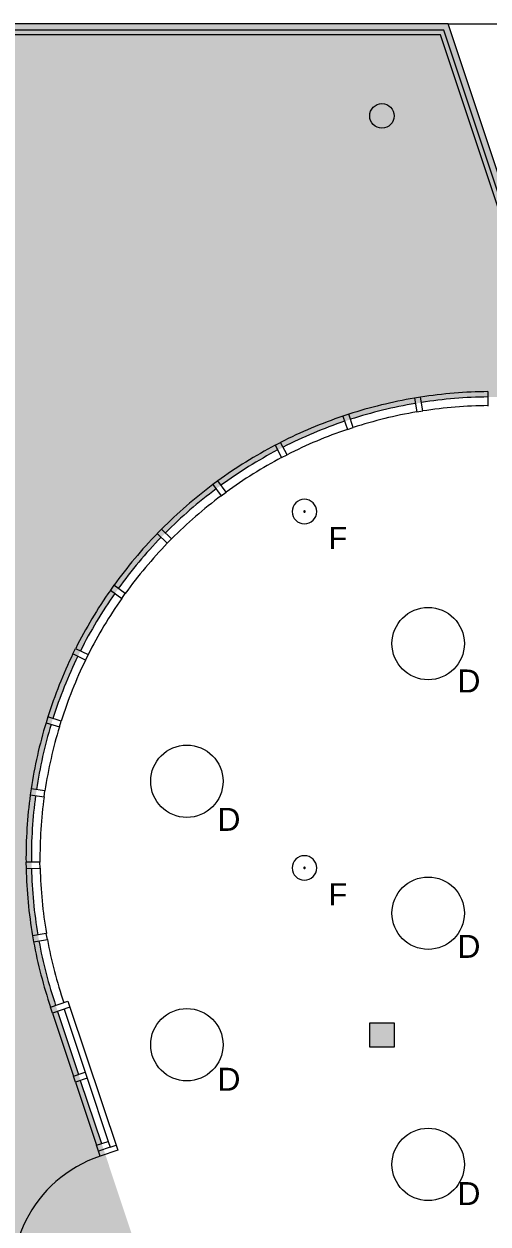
# Model space of a CAD drawing. Header units: inches. Extents: x -1102 to 2793, y -575 to 685.
# Drawn here: x -877.3 to -725.8, y 293.3 to 685 of the extents above; entities that cross this region are included whole.
import ezdxf

# ---------------------------------------------------------------- set-up
doc = ezdxf.new("R2010")
doc.units = ezdxf.units.IN
doc.header["$MEASUREMENT"] = 0
doc.linetypes.add('IMPORT-HIDDEN2', pattern=[0.1875, 0.125, -0.0625])
for name, color, linetype, lineweight in [('8603 Westwood - 2nd Floor - suite 200 230_dwg _2_', 8, 'Continuous', 9), ('A-COLS-EXST', 7, 'Continuous', 9), ('A-DETL-GENF', 92, 'Continuous', 9), ('A-DOOR-EXST', 7, 'Continuous', 9), ('A-FLOR-BALC-EXST', 7, 'Continuous', 9), ('A-FLOR-HRAL-EXST', 7, 'Continuous', 9), ('A-GLAZ-EXST', 7, 'Continuous', 9), ('A-GLAZ-SILL-EXST', 7, 'Continuous', 9), ('A-OVHD-BLKF-EXST', 7, 'IMPORT-HIDDEN2', 9), ('E-LITE-EQPM', 33, 'Continuous', 9), ('E-LITE-EQPM-IDEN', 33, 'Continuous', 9), ('G-ANNO-TEXT', 231, 'Continuous', 9), ('Q-CASE', 31, 'Continuous', 9), ('S-COLS', 52, 'Continuous', 13)]:
    doc.layers.add(name, color=color, linetype=linetype, lineweight=lineweight)
doc.styles.add('Arial', font='arial.ttf', dxfattribs={"height": 7.5})
doc.styles.add('Arial_1', font='arial.ttf', dxfattribs={"height": 7.125})

# ---------------------------------------------------------------- blocks, each defined once
blk = doc.blocks.new('8603 Westwood - 2nd Floor - suite 200 230_dwg_SM59-2424567-Reflected Ceiling Plan')
at = {"layer": 'A-DOOR-EXST', "flags": 128}
blk.add_lwpolyline([(0, 42), (0, 0), (1, 0), (1, 41.99)], dxfattribs=at)
at = {"layer": 'A-DOOR-EXST'}
blk.add_arc((0, 0), 42, 360, 90, dxfattribs=at)
blk = doc.blocks.new('8603 Westwood - 2nd Floor - suite 200 230_dwg _2_-2424548-Reflected Ceiling Plan')
at = {"layer": 'A-COLS-EXST'}
blk.add_circle((-78.37, 1230), 4, dxfattribs=at)
at = {"layer": 'A-DOOR-EXST', "flags": 128}
blk.add_lwpolyline([(-167.08, 893.38), (-165.18, 894.01), (-164.63, 892.35), (-170.32, 890.45), (-170.88, 892.11)], dxfattribs=at)
at = {"layer": 'A-FLOR-BALC-EXST', "flags": 128}
blk.add_lwpolyline([(-16.75, 1140), (-56.75, 1260), (-420, 1260), (-232.25, 696.75), (-85.37, 696.75), (-85.37, 588)], dxfattribs=at)
at = {"layer": 'A-FLOR-HRAL-EXST', "flags": 128}
for points in [[(-18.86, 1140), (-58.19, 1258), (-417.22, 1258), (-230.81, 698.75), (-83.37, 698.75), (-83.37, 588)], [(-20.44, 1140), (-59.27, 1256.5), (-415.14, 1256.5), (-229.73, 700.25), (-81.87, 700.25), (-81.87, 588)]]:
    blk.add_lwpolyline(points, dxfattribs=at)
at = {"layer": 'A-GLAZ-EXST'}
for p, q in [((-43.76, 1140), (-43.75, 1135.25)), ((-113.22, 1122.51), (-111.44, 1123.42)), ((-192.88, 1010.37), (-193.16, 1008.39)), ((-184.33, 937.67), (-177.46, 917.06)), ((-176.83, 915.16), (-169.95, 894.53))]:
    blk.add_line(p, q, dxfattribs=at)
at = {"layer": 'A-GLAZ-EXST', "flags": 128}
for points in [[(-67.74, 1137.87), (-67.01, 1133.37), (-65.04, 1133.69), (-65.77, 1138.19), (-67.74, 1137.87)], [(-89.19, 1132.62), (-91.09, 1132), (-89.66, 1127.66), (-87.76, 1128.29), (-89.19, 1132.62)], [(-113.22, 1122.51), (-111.12, 1118.45), (-109.35, 1119.37), (-111.44, 1123.43)], [(-165.86, 1076.77), (-167.02, 1075.14), (-163.3, 1072.49), (-162.14, 1074.12), (-165.86, 1076.77)], [(-193.17, 1008.39), (-188.65, 1007.75), (-188.36, 1009.73), (-192.88, 1010.37)], [(-194.53, 984.36), (-189.96, 984.43), (-189.99, 986.43), (-194.56, 986.36), (-194.52, 984.36)], [(-192.42, 962.37), (-192.08, 960.4), (-187.58, 961.2), (-187.93, 963.17), (-192.42, 962.37)]]:
    blk.add_lwpolyline(points, dxfattribs=at)
for points in [[(-130.86, 1105.98), (-129.25, 1107.17), (-131.96, 1110.84), (-133.57, 1109.65)], [(-147.03, 1091.93), (-150.29, 1095.13), (-151.69, 1093.7), (-148.43, 1090.5)], [(-175.14, 1052.36), (-179.23, 1054.39), (-178.35, 1056.18), (-174.25, 1054.16)], [(-183.08, 1032.47), (-187.44, 1033.82), (-188.03, 1031.91), (-183.67, 1030.56)], [(-180.21, 939.1), (-185.88, 937.12), (-186.53, 939.03), (-180.87, 940.99)], [(-178.39, 914.64), (-179.02, 916.54), (-175.23, 917.81), (-174.59, 915.91)], [(-170.88, 892.11), (-171.51, 894.01), (-167.72, 895.27), (-167.08, 893.38)]]:
    blk.add_lwpolyline(points, close=True, dxfattribs=at)
at = {"layer": 'A-GLAZ-EXST'}
for start, end in [(99.6003, 107.912), (90.5269, 98.8386), (108.6737, 116.9854), (117.7472, 126.0589), (126.8206, 135.1547), (135.9165, 144.2282), (144.9899, 153.3016), (154.0633, 162.3975), (163.1592, 171.4709), (172.2326, 180.5443), (181.3061, 189.6178), (190.3795, 198.6912)]:
    blk.add_arc((-42.37, 987.81), 150.44, start, end, dxfattribs=at)
at = {"layer": 'A-GLAZ-SILL-EXST'}
for p, q in [((-185.88, 937.12), (-179.02, 916.54)), ((-182.11, 938.44), (-175.23, 917.81)), ((-180.21, 939.1), (-164.62, 892.35)), ((-178.39, 914.64), (-171.51, 894.01)), ((-174.59, 915.91), (-167.72, 895.27))]:
    blk.add_line(p, q, dxfattribs=at)
for radius, start, end in [(152.19, 90.5225, 98.8429), (152.19, 99.5959, 107.9164), (147.62, 99.6075, 107.9047), (147.62, 90.5341, 98.8313), (152.19, 108.6693, 116.9898), (147.63, 108.681, 116.9782), (152.19, 117.7428, 126.0632), (147.63, 117.7544, 126.0516), (152.19, 126.8162, 135.1591), (147.63, 126.8278, 135.1475), (152.19, 135.9121, 144.2325), (147.63, 135.9237, 144.2209), (152.19, 144.9855, 153.306), (147.63, 144.9971, 153.2943), (152.19, 154.0589, 162.4018), (147.63, 154.0706, 162.3902), (152.19, 163.1548, 171.4753), (147.63, 163.1664, 171.4636), (152.19, 172.2282, 180.5487), (147.63, 172.2399, 180.5371), (152.19, 181.3017, 189.6221), (147.62, 181.3133, 189.6105), (152.19, 190.3751, 198.6955), (147.62, 190.3867, 198.6839)]:
    blk.add_arc((-42.37, 987.81), radius, start, end, dxfattribs=at)
at = {"layer": 'A-OVHD-BLKF-EXST'}
blk.add_line((-56.75, 1260), (480, 1260), dxfattribs=at)
at = {"rotation": 108.4315742340662}
blk.add_blockref('8603 Westwood - 2nd Floor - suite 200 230_dwg_SM59-2424567-Reflected Ceiling Plan', (-157.05, 850.61), dxfattribs=at)
blk = doc.blocks.new('Concrete-Square-Column - 8 x 8-2550214-Reflected Ceiling Plan')
at = {"layer": 'S-COLS', "lineweight": 9}
blk.add_hatch(color=55, dxfattribs=at).paths.add_polyline_path([(4, -4), (4, 4), (-4, 4), (-4, -4)], flags=0)
at = {"layer": 'S-COLS', "color": 250, "lineweight": 20}
for p, q in [((-4, 4), (4, 4)), ((-4, -4), (-4, 4)), ((4, 4), (4, -4)), ((4, -4), (-4, -4))]:
    blk.add_line(p, q, dxfattribs=at)
blk = doc.blocks.new('ZERO-Revit-Hoop - Hoop pendant LED 1715LM_18W blue dimmable-2487267-Reflected Ceiling Plan')
at = {"layer": 'E-LITE-EQPM', "lineweight": 20}
blk.add_circle((0, 0.16), 11.81, dxfattribs=at)
blk = doc.blocks.new('- CYLINDER LIGHT26 - - CYLINDER LIGHT-2491212-Reflected Ceiling Plan')
at = {"layer": 'Q-CASE', "lineweight": 13}
for centre, radius, start, end in [((-391, 246.84), 4, 0, 180), ((-391, 246.84), 4, 360, 180), ((-391, 246.84), 4, 180, 360), ((-391, 246.84), 4, 180, 360), ((-390.97, 246.9), 0.25, 60, 180), ((-390.97, 246.9), 0.25, 60, 180), ((-390.97, 246.9), 0.25, 180, 240), ((-390.97, 246.9), 0.25, 180, 240), ((-390.97, 246.9), 0.25, 241.9243, 0), ((-390.97, 246.9), 0.25, 241.9243, 0), ((-390.97, 246.9), 0.25, 0, 58.0757), ((-390.97, 246.9), 0.25, 0, 58.0757)]:
    blk.add_arc(centre, radius, start, end, dxfattribs=at)
blk = doc.blocks.new('- CYLINDER LIGHT9 - - CYLINDER LIGHT-2605464-Reflected Ceiling Plan')
at = {"layer": 'Q-CASE', "lineweight": 13}
for centre, radius, start, end in [((-391, 246.84), 4, 0, 180), ((-391, 246.84), 4, 360, 180), ((-391, 246.84), 4, 180, 360), ((-391, 246.84), 4, 180, 360), ((-390.97, 246.9), 0.25, 60, 180), ((-390.97, 246.9), 0.25, 120, 180), ((-390.97, 246.9), 0.25, 180, 240), ((-390.97, 246.9), 0.25, 180, 240), ((-390.97, 246.9), 0.25, 60, 120), ((-390.97, 246.9), 0.25, 241.9243, 0), ((-390.97, 246.9), 0.25, 241.9243, 0), ((-390.97, 246.9), 0.25, 0, 58.0757), ((-390.97, 246.9), 0.25, 0, 58.0757)]:
    blk.add_arc(centre, radius, start, end, dxfattribs=at)

msp = doc.modelspace()

# ---------------------------------------------------------------- hatches: boundary and pattern name
at = {"layer": 'A-DETL-GENF'}
h = msp.add_hatch(color=9, dxfattribs=at)
h.paths.add_polyline_path([(320.57, -574.97), (1181.18, -574.97), (974.68, 47.27), (980.07, 47.51), (985.42, 48.24), (990.68, 49.44), (995.81, 51.1), (1000.77, 53.22), (1005.53, 55.78), (1010.03, 58.75), (1014.25, 62.12), (1018.15, 65.85), (1021.7, 69.91), (1024.87, 74.27), (1027.63, 78.91), (1029.98, 83.77), (1031.87, 88.82), (1033.31, 94.02), (1034.27, 99.33), (1034.75, 104.7), (1034.75, 110.1), (1034.27, 115.47), (1033.31, 120.78), (1031.87, 125.98), (1029.98, 131.03), (1027.63, 135.89), (1024.87, 140.52), (1021.7, 144.89), (1018.15, 148.95), (1014.25, 152.68), (1010.03, 156.04), (1005.53, 159.02), (1000.77, 161.57), (995.81, 163.69), (990.68, 165.36), (985.42, 166.56), (980.07, 167.29), (974.68, 167.53), (933.68, 167.53), (943.68, 137.54), (679.06, 137.54), (679.06, 134.04), (365.9, 134.04), (365.9, 137.54), (329.9, 137.54), (329.9, 134.04), (317.06, 134.04), (317.06, 137.54), (315.06, 137.54), (315.06, 134.04), (-134.69, 134.04), (-133.82, 135.79), (-134.69, 137.54), (-601.42, 137.54), (-601.42, 230.67), (-822.39, 230.67), (-867.43, 366.24), (-869.47, 372.86), (-871.52, 381.22), (-873.08, 389.68), (-874.16, 398.22), (-874.76, 406.8), (-874.86, 415.41), (-874.46, 424), (-873.58, 432.56), (-872.21, 441.06), (-870.35, 449.46), (-868.02, 457.74), (-865.22, 465.88), (-861.96, 473.84), (-858.25, 481.6), (-854.1, 489.14), (-849.52, 496.43), (-844.54, 503.45), (-839.16, 510.16), (-833.41, 516.56), (-827.3, 522.62), (-820.7, 528.45), (-814.1, 533.65), (-807.04, 538.58), (-799.72, 543.1), (-792.15, 547.19), (-783.73, 551.09), (-776.37, 554.04), (-768.21, 556.78), (-759.91, 559.04), (-751.49, 560.83), (-742.99, 562.14), (-734.42, 562.95), (-725.82, 563.28), (-698.23, 563.28), (-738.82, 685.04), (-1102.06, 685.04), (-914.31, 121.79), (-767.44, 121.79), (-767.44, 13.04), (-878.07, 13.04), (-883.44, 12.79), (-888.78, 12.07), (-894.03, 10.87), (-899.15, 9.21), (-904.1, 7.09), (-908.84, 4.54), (-913.33, 1.58), (-917.54, -1.78), (-921.43, -5.5), (-924.97, -9.56), (-928.14, -13.91), (-930.9, -18.53), (-933.24, -23.38), (-935.13, -28.42), (-936.56, -33.61), (-937.52, -38.91), (-938, -44.27), (-938, -49.66), (-937.52, -55.02), (-936.56, -60.32), (-935.13, -65.51), (-933.24, -70.55), (-930.9, -75.4), (-928.14, -80.02), (-924.97, -84.37), (-921.43, -88.43), (-917.54, -92.15), (-913.33, -95.51), (-908.84, -98.47), (-904.1, -101.02), (-899.15, -103.14), (-894.03, -104.8), (-888.78, -106), (-883.44, -106.72), (-878.07, -106.96), (-763.94, -106.96), (-763.94, -214.96), (-802.07, -214.96), (-682.06, -574.97), (-601.17, -574.97)], flags=0)
h.paths.add_polyline_path([(-188.57, 126.54), (-188.57, 134.04), (-185.07, 134.04), (-185.07, 126.54), (-187.44, 126.54)], flags=0)

# ---------------------------------------------------------------- block references
at = {"layer": '8603 Westwood - 2nd Floor - suite 200 230_dwg _2_', "color": 7}
msp.add_blockref('8603 Westwood - 2nd Floor - suite 200 230_dwg _2_-2424548-Reflected Ceiling Plan', (-682.07, -574.96), dxfattribs=at)
at = {"layer": 'E-LITE-EQPM', "lineweight": 20}
for p in [(-745.35, 482.63), (-824.12, 437.69), (-745.35, 394.63), (-824.12, 351.69), (-745.35, 312.63)]:
    msp.add_blockref('ZERO-Revit-Hoop - Hoop pendant LED 1715LM_18W blue dimmable-2487267-Reflected Ceiling Plan', p, dxfattribs=at)
at = {"layer": 'Q-CASE', "lineweight": 13}
for name, p in [('- CYLINDER LIGHT26 - - CYLINDER LIGHT-2491212-Reflected Ceiling Plan', (-394.73, 279.04)), ('- CYLINDER LIGHT9 - - CYLINDER LIGHT-2605464-Reflected Ceiling Plan', (-394.73, 162.72))]:
    msp.add_blockref(name, p, dxfattribs=at)
at = {"layer": 'S-COLS', "lineweight": 9}
msp.add_blockref('Concrete-Square-Column - 8 x 8-2550214-Reflected Ceiling Plan', (-760.44, 355.04), dxfattribs=at)

# ---------------------------------------------------------------- texts
at = {"layer": 'E-LITE-EQPM-IDEN', "char_height": 7.5, "width": 9.393, "attachment_point": 1, "style": 'Arial'}
for insert in [(-735.84, 474.34), (-814.18, 429.17), (-735.84, 387.71), (-814.18, 344.34), (-735.84, 307.02)]:
    msp.add_mtext('D', dxfattribs=dict(at, insert=insert))
at = {"layer": 'G-ANNO-TEXT', "color": 7, "char_height": 7.12, "width": 7.272, "attachment_point": 1, "style": 'Arial_1'}
for insert in [(-777.87, 520.83), (-777.87, 404.51)]:
    msp.add_mtext('F', dxfattribs=dict(at, insert=insert))

doc.saveas('drawing.dxf')
